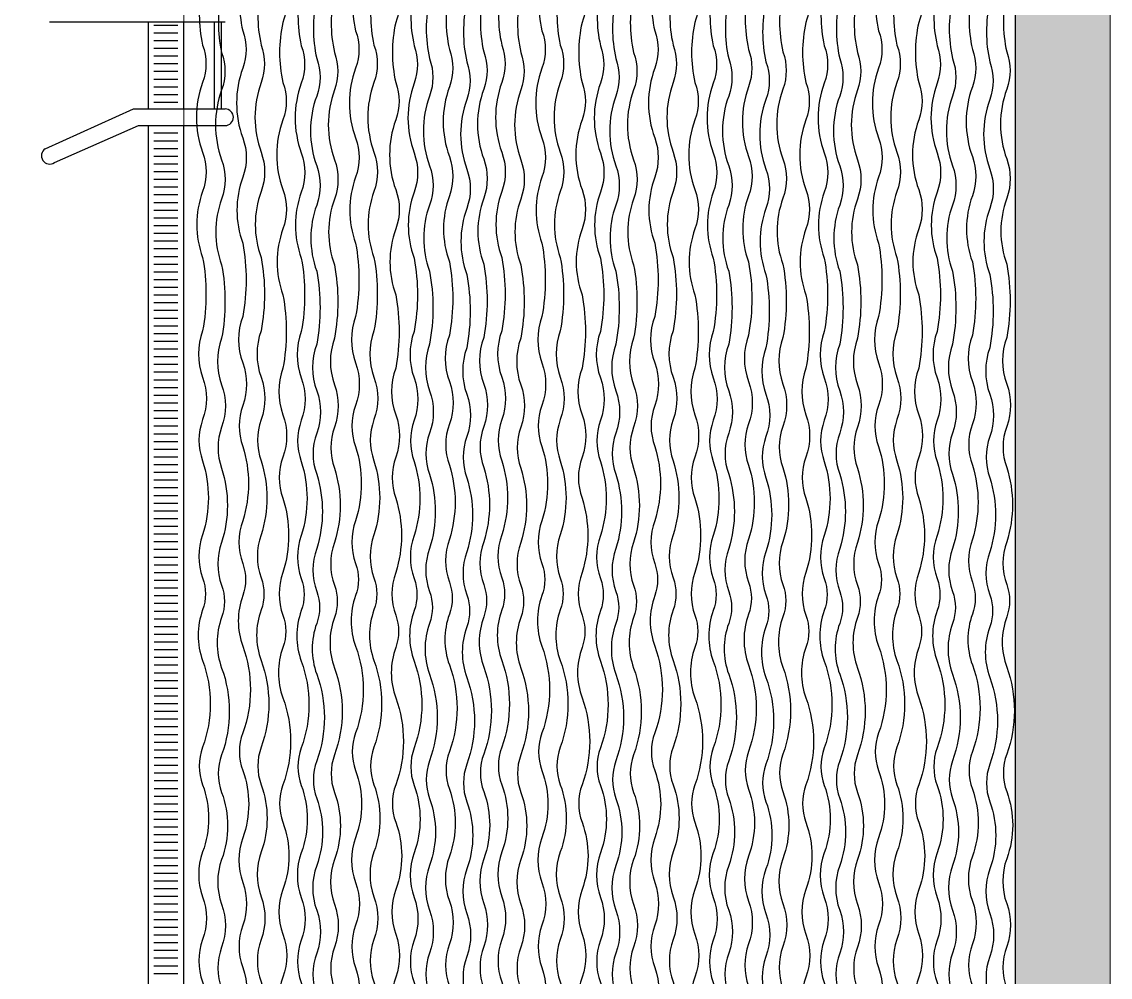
# Model space of a CAD drawing. Header units: metres. Extents: x -442 to 316, y -503 to 125.
# Drawn here: x -22.815 to -18.232, y -78.657 to -74.632 of the extents above; entities that cross this region are included whole.
import ezdxf

# ---------------------------------------------------------------- set-up
doc = ezdxf.new("R2010")
doc.units = ezdxf.units.M
doc.layers.add('FLOATING-WINDOWS', color=2, linetype='Continuous', plot=False)
for name, color, linetype in [('SRAFA', 251, 'Continuous'), ('ZARIZOVAKY', 251, 'Continuous'), ('ZDIVO', 1, 'Continuous')]:
    doc.layers.add(name, color=color, linetype=linetype)

msp = doc.modelspace()

# ---------------------------------------------------------------- hatches: boundary and pattern name
at = {"layer": 'SRAFA', "linetype": 'Continuous', "lineweight": 0}
msp.add_hatch(color=256, dxfattribs=at).paths.add_polyline_path([(-23.53234, -70.084794), (-23.53234, -70.484794), (-25.180584, -70.484794), (-25.180584, -70.584794), (-23.53234, -70.584794), (-23.53234, -71.184794), (-23.53234, -72.864794), (-24.13234, -72.864794), (-24.13234, -73.164794), (-18.63234, -73.164794), (-18.63234, -82.279256), (-22.28234, -82.279256), (-23.176403, -79.208141), (-23.560907, -79.3184), (-22.583758, -82.679256), (-18.23234, -82.679256), (-18.23234, -72.864794), (-23.23234, -72.864794), (-23.23234, -70.084794)])

# ---------------------------------------------------------------- linework, layer by layer
at = {"layer": 'FLOATING-WINDOWS', "linetype": 'Continuous', "lineweight": 0, "flags": 128}
msp.add_lwpolyline([(-25.738807, -72.064599), (-23.53234, -72.064599), (-23.53234, -72.864794), (-24.13234, -72.864794), (-24.13234, -73.164794), (-18.63234, -73.164794), (-18.63234, -82.279256), (-22.28234, -82.279256), (-23.176403, -79.208141), (-23.406579, -79.273072), (-24.19839, -76.466149, 0.46797345), (-25.123326, -75.98672), (-25.584384, -73.164794), (-25.559053, -73.164794), (-25.738807, -72.064599)], format="xyb", close=True, dxfattribs=at)
at = {"layer": 'FLOATING-WINDOWS', "linetype": 'Continuous', "lineweight": 0}
msp.add_lwpolyline([(-22.13234, -73.164794), (-18.63234, -73.164794), (-18.63234, -82.279256), (-22.13234, -82.279256)], close=True, dxfattribs=at)
at = {"layer": 'SRAFA', "linetype": 'Continuous'}
for p, q in [((-22.69768, -74.631683), (-21.95915, -74.631683)), ((-22.258447, -74.645465), (-22.158447, -74.645465)), ((-22.13234, -74.999147), (-22.13234, -74.631683)), ((-22.003523, -74.999147), (-22.003523, -74.631683)), ((-21.973523, -74.999147), (-21.973523, -74.631683)), ((-22.258447, -74.677943), (-22.158447, -74.677943)), ((-22.258447, -74.710422), (-22.158447, -74.710422)), ((-22.258447, -74.742901), (-22.158447, -74.742901)), ((-22.258447, -74.77538), (-22.158447, -74.77538)), ((-22.258447, -74.807859), (-22.158447, -74.807859)), ((-22.258447, -74.840337), (-22.158447, -74.840337)), ((-22.258447, -74.872816), (-22.158447, -74.872816)), ((-22.258447, -74.905295), (-22.158447, -74.905295)), ((-22.258447, -74.937774), (-22.158447, -74.937774)), ((-22.258447, -74.970252), (-22.158447, -74.970252)), ((-22.716426, -75.166955), (-22.344842, -74.999147)), ((-22.344842, -74.999147), (-21.95915, -74.999147)), ((-22.677509, -75.225139), (-22.323589, -75.069147)), ((-22.323589, -75.069147), (-21.95915, -75.069147)), ((-22.258447, -75.100167), (-22.158447, -75.100167)), ((-22.13234, -82.279256), (-22.13234, -75.069147)), ((-22.258447, -75.132646), (-22.158447, -75.132646)), ((-22.258447, -75.165125), (-22.158447, -75.165125)), ((-22.258447, -75.197604), (-22.158447, -75.197604)), ((-22.258447, -75.230083), (-22.158447, -75.230083)), ((-22.258447, -75.262561), (-22.158447, -75.262561)), ((-22.258447, -75.29504), (-22.158447, -75.29504)), ((-22.258447, -75.327519), (-22.158447, -75.327519)), ((-22.258447, -75.359998), (-22.158447, -75.359998)), ((-22.258447, -75.392476), (-22.158447, -75.392476)), ((-22.258447, -75.424955), (-22.158447, -75.424955)), ((-22.258447, -75.457434), (-22.158447, -75.457434)), ((-22.258447, -75.489913), (-22.158447, -75.489913)), ((-22.258447, -75.522391), (-22.158447, -75.522391)), ((-22.258447, -75.55487), (-22.158447, -75.55487)), ((-22.258447, -75.587349), (-22.158447, -75.587349)), ((-22.258447, -75.619828), (-22.158447, -75.619828)), ((-22.258447, -75.652307), (-22.158447, -75.652307)), ((-22.258447, -75.684785), (-22.158447, -75.684785)), ((-22.258447, -75.717264), (-22.158447, -75.717264)), ((-22.258447, -75.749743), (-22.158447, -75.749743)), ((-22.258447, -75.782222), (-22.158447, -75.782222)), ((-22.258447, -75.8147), (-22.158447, -75.8147)), ((-22.258447, -75.847179), (-22.158447, -75.847179)), ((-22.258447, -75.879658), (-22.158447, -75.879658)), ((-22.258447, -75.912137), (-22.158447, -75.912137)), ((-22.258447, -75.944615), (-22.158447, -75.944615)), ((-22.258447, -75.977094), (-22.158447, -75.977094)), ((-22.258447, -76.009573), (-22.158447, -76.009573)), ((-22.258447, -76.042052), (-22.158447, -76.042052)), ((-22.258447, -76.07453), (-22.158447, -76.07453)), ((-22.258447, -76.107009), (-22.158447, -76.107009)), ((-22.258447, -76.139488), (-22.158447, -76.139488)), ((-22.258447, -76.171967), (-22.158447, -76.171967)), ((-22.258447, -76.204446), (-22.158447, -76.204446)), ((-22.258447, -76.236924), (-22.158447, -76.236924)), ((-22.258447, -76.269403), (-22.158447, -76.269403)), ((-22.258447, -76.301882), (-22.158447, -76.301882)), ((-22.258447, -76.334361), (-22.158447, -76.334361)), ((-22.258447, -76.366839), (-22.158447, -76.366839)), ((-22.258447, -76.399318), (-22.158447, -76.399318)), ((-22.258447, -76.431797), (-22.158447, -76.431797)), ((-22.258447, -76.464276), (-22.158447, -76.464276)), ((-22.258447, -76.496754), (-22.158447, -76.496754)), ((-22.258447, -76.529233), (-22.158447, -76.529233)), ((-22.258447, -76.561712), (-22.158447, -76.561712)), ((-22.258447, -76.594191), (-22.158447, -76.594191)), ((-22.258447, -76.62667), (-22.158447, -76.62667)), ((-22.258447, -76.659148), (-22.158447, -76.659148)), ((-22.258447, -76.691627), (-22.158447, -76.691627)), ((-22.258447, -76.724106), (-22.158447, -76.724106)), ((-22.258447, -76.756585), (-22.158447, -76.756585)), ((-22.258447, -76.789063), (-22.158447, -76.789063)), ((-22.258447, -76.821542), (-22.158447, -76.821542)), ((-22.258447, -76.854021), (-22.158447, -76.854021)), ((-22.258447, -76.8865), (-22.158447, -76.8865)), ((-22.25734, -76.918978), (-22.15734, -76.918978)), ((-22.25734, -76.951457), (-22.15734, -76.951457)), ((-22.25734, -76.983936), (-22.15734, -76.983936)), ((-22.25734, -77.016415), (-22.15734, -77.016415)), ((-22.25734, -77.048894), (-22.15734, -77.048894)), ((-22.25734, -77.081372), (-22.15734, -77.081372)), ((-22.25734, -77.113851), (-22.15734, -77.113851)), ((-22.25734, -77.14633), (-22.15734, -77.14633)), ((-22.25734, -77.178809), (-22.15734, -77.178809)), ((-22.25734, -77.211287), (-22.15734, -77.211287)), ((-22.25734, -77.243766), (-22.15734, -77.243766)), ((-22.25734, -77.276245), (-22.15734, -77.276245)), ((-22.25734, -77.308724), (-22.15734, -77.308724)), ((-22.25734, -77.341202), (-22.15734, -77.341202)), ((-22.25734, -77.373681), (-22.15734, -77.373681)), ((-22.25734, -77.40616), (-22.15734, -77.40616)), ((-22.25734, -77.438639), (-22.15734, -77.438639)), ((-22.25734, -77.471118), (-22.15734, -77.471118)), ((-22.25734, -77.503596), (-22.15734, -77.503596)), ((-22.25734, -77.536075), (-22.15734, -77.536075)), ((-22.25734, -77.568554), (-22.15734, -77.568554)), ((-22.25734, -77.601033), (-22.15734, -77.601033)), ((-22.25734, -77.633511), (-22.15734, -77.633511)), ((-22.25734, -77.66599), (-22.15734, -77.66599)), ((-22.25734, -77.698469), (-22.15734, -77.698469)), ((-22.25734, -77.730948), (-22.15734, -77.730948)), ((-22.25734, -77.763426), (-22.15734, -77.763426)), ((-22.25734, -77.795905), (-22.15734, -77.795905)), ((-22.25734, -77.828384), (-22.15734, -77.828384)), ((-22.25734, -77.860863), (-22.15734, -77.860863)), ((-22.25734, -77.893341), (-22.15734, -77.893341)), ((-22.258447, -77.92582), (-22.158447, -77.92582)), ((-22.258447, -77.958299), (-22.158447, -77.958299)), ((-22.258447, -77.990778), (-22.158447, -77.990778)), ((-22.258447, -78.023257), (-22.158447, -78.023257)), ((-22.258447, -78.055735), (-22.158447, -78.055735)), ((-22.258447, -78.088214), (-22.158447, -78.088214)), ((-22.258447, -78.120693), (-22.158447, -78.120693)), ((-22.258447, -78.153172), (-22.158447, -78.153172)), ((-22.258447, -78.18565), (-22.158447, -78.18565)), ((-22.258447, -78.218129), (-22.158447, -78.218129)), ((-22.258447, -78.250608), (-22.158447, -78.250608)), ((-22.258447, -78.283087), (-22.158447, -78.283087)), ((-22.258447, -78.315565), (-22.158447, -78.315565)), ((-22.258447, -78.348044), (-22.158447, -78.348044)), ((-22.258447, -78.380523), (-22.158447, -78.380523)), ((-22.258447, -78.413002), (-22.158447, -78.413002)), ((-22.258447, -78.445481), (-22.158447, -78.445481)), ((-22.258447, -78.477959), (-22.158447, -78.477959)), ((-22.258447, -78.510438), (-22.158447, -78.510438)), ((-22.258447, -78.542917), (-22.158447, -78.542917)), ((-22.258447, -78.575396), (-22.158447, -78.575396)), ((-22.258447, -78.607874), (-22.158447, -78.607874)), ((-22.258447, -78.640353), (-22.158447, -78.640353))]:
    msp.add_line(p, q, dxfattribs=at)
at = {"layer": 'SRAFA', "linetype": 'Continuous', "flags": 128}
for points in [[(-21.884643, -74.416627, 0.11028975), (-21.884643, -74.669504, -0.1768325), (-21.884643, -74.82722, 0.1768325), (-21.884643, -75.120971, -0.1768325), (-21.884643, -75.286575, 0.1768325), (-21.884643, -75.564478, -0.0913995), (-21.884643, -75.873039, 0.1768325), (-21.884643, -76.068934, -0.1768325), (-21.884643, -76.247489, 0.1768325), (-21.884643, -76.420848, -0.15410988), (-21.884643, -76.733399, 0.1768325), (-21.884643, -76.913931, -0.1768325), (-21.884643, -77.049093, 0.1768325), (-21.884643, -77.262349, -0.1768325), (-21.884643, -77.627602, 0.1768325), (-21.884643, -77.785963, -0.1768325), (-21.884643, -78.068748, 0.1768325), (-21.884643, -78.257143, -0.1768325), (-21.884643, -78.437835, 0.1768325), (-21.884643, -78.615857, -0.1768325), (-21.884643, -78.805889, 0.1768325), (-21.884643, -78.917776, -0.1768325), (-21.884643, -79.005325, 0.22054268), (-21.867116, -79.164794, 5.65506899)], [(-21.715538, -74.419662, -0.1768325), (-21.715538, -74.634553, 0.11028975), (-21.715538, -74.88743, -0.1768325), (-21.715538, -75.045146, 0.1768325), (-21.715538, -75.338897, -0.1768325), (-21.715538, -75.504501, 0.1768325), (-21.715538, -75.782404, -0.0913995), (-21.715538, -76.090965, 0.1768325), (-21.715538, -76.28686, -0.1768325), (-21.715538, -76.465415, 0.1768325), (-21.715538, -76.638774, -0.15410988), (-21.715538, -76.951325, 0.1768325), (-21.715538, -77.131858, -0.1768325), (-21.715538, -77.26702, 0.1768325), (-21.715538, -77.480275, -0.1768325), (-21.715538, -77.845528, 0.1768325), (-21.715538, -78.003889, -0.1768325), (-21.715538, -78.286674, 0.1768325), (-21.715538, -78.475069, -0.1768325), (-21.715538, -78.655761, 0.1768325), (-21.715538, -78.833783, -0.1768325), (-21.715538, -79.023815, 0.0773221), (-21.726588, -79.135702, 0.08286002), (-21.715538, -79.164794, -0.0587582)], [(-21.409591, -74.416627, 0.11028975), (-21.409591, -74.669504, -0.1768325), (-21.409591, -74.82722, 0.1768325), (-21.409591, -75.120971, -0.1768325), (-21.409591, -75.286575, 0.1768325), (-21.409591, -75.564478, -0.0913995), (-21.409591, -75.873039, 0.1768325), (-21.409591, -76.068934, -0.1768325), (-21.409591, -76.247489, 0.1768325), (-21.409591, -76.420848, -0.15410988), (-21.409591, -76.733399, 0.1768325), (-21.409591, -76.913931, -0.1768325), (-21.409591, -77.049093, 0.1768325), (-21.409591, -77.262349, -0.1768325), (-21.409591, -77.627602, 0.1768325), (-21.409591, -77.785963, -0.1768325), (-21.409591, -78.068748, 0.1768325), (-21.409591, -78.257143, -0.1768325), (-21.409591, -78.437835, 0.1768325), (-21.409591, -78.615857, -0.1768325), (-21.409591, -78.805889, 0.1768325), (-21.409591, -78.917776, -0.1768325), (-21.409591, -79.005325, 0.22054268), (-21.392064, -79.164794, 5.65506899)], [(-21.240486, -74.419662, -0.1768325), (-21.240486, -74.634553, 0.11028975), (-21.240486, -74.88743, -0.1768325), (-21.240486, -75.045146, 0.1768325), (-21.240486, -75.338897, -0.1768325), (-21.240486, -75.504501, 0.1768325), (-21.240486, -75.782404, -0.0913995), (-21.240486, -76.090965, 0.1768325), (-21.240486, -76.28686, -0.1768325), (-21.240486, -76.465415, 0.1768325), (-21.240486, -76.638774, -0.15410988), (-21.240486, -76.951325, 0.1768325), (-21.240486, -77.131858, -0.1768325), (-21.240486, -77.26702, 0.1768325), (-21.240486, -77.480275, -0.1768325), (-21.240486, -77.845528, 0.1768325), (-21.240486, -78.003889, -0.1768325), (-21.240486, -78.286674, 0.1768325), (-21.240486, -78.475069, -0.1768325), (-21.240486, -78.655761, 0.1768325), (-21.240486, -78.833783, -0.1768325), (-21.240486, -79.023815, 0.10914305), (-21.248005, -79.135702, 0.11412488), (-21.239888, -79.166728, -0.0587582)], [(-20.625151, -74.416627, 0.11028975), (-20.625151, -74.669504, -0.1768325), (-20.625151, -74.82722, 0.1768325), (-20.625151, -75.120971, -0.1768325), (-20.625151, -75.286575, 0.1768325), (-20.625151, -75.564478, -0.0913995), (-20.625151, -75.873039, 0.1768325), (-20.625151, -76.068934, -0.1768325), (-20.625151, -76.247489, 0.1768325), (-20.625151, -76.420848, -0.15410988), (-20.625151, -76.733399, 0.1768325), (-20.625151, -76.913931, -0.1768325), (-20.625151, -77.049093, 0.1768325), (-20.625151, -77.262349, -0.1768325), (-20.625151, -77.627602, 0.1768325), (-20.625151, -77.785963, -0.1768325), (-20.625151, -78.068748, 0.1768325), (-20.625151, -78.257143, -0.1768325), (-20.625151, -78.437835, 0.1768325), (-20.625151, -78.615857, -0.1768325), (-20.625151, -78.805889, 0.1768325), (-20.625151, -78.917776, -0.1768325), (-20.625151, -79.005325, 0.22054268), (-20.607625, -79.164794, 5.65506899)], [(-20.456047, -74.419662, -0.1768325), (-20.456047, -74.634553, 0.11028975), (-20.456047, -74.88743, -0.1768325), (-20.456047, -75.045146, 0.1768325), (-20.456047, -75.338897, -0.1768325), (-20.456047, -75.504501, 0.1768325), (-20.456047, -75.782404, -0.0913995), (-20.456047, -76.090965, 0.1768325), (-20.456047, -76.28686, -0.1768325), (-20.456047, -76.465415, 0.1768325), (-20.456047, -76.638774, -0.15410988), (-20.456047, -76.951325, 0.1768325), (-20.456047, -77.131858, -0.1768325), (-20.456047, -77.26702, 0.1768325), (-20.456047, -77.480275, -0.1768325), (-20.456047, -77.845528, 0.1768325), (-20.456047, -78.003889, -0.1768325), (-20.456047, -78.286674, 0.1768325), (-20.456047, -78.475069, -0.1768325), (-20.456047, -78.655761, 0.1768325), (-20.456047, -78.833783, -0.1768325), (-20.456047, -79.023815, 0.0773221), (-20.467097, -79.135702, 0.08286002), (-20.456047, -79.164794, -0.0587582)], [(-20.150099, -74.416627, 0.11028975), (-20.150099, -74.669504, -0.1768325), (-20.150099, -74.82722, 0.1768325), (-20.150099, -75.120971, -0.1768325), (-20.150099, -75.286575, 0.1768325), (-20.150099, -75.564478, -0.0913995), (-20.150099, -75.873039, 0.1768325), (-20.150099, -76.068934, -0.1768325), (-20.150099, -76.247489, 0.1768325), (-20.150099, -76.420848, -0.15410988), (-20.150099, -76.733399, 0.1768325), (-20.150099, -76.913931, -0.1768325), (-20.150099, -77.049093, 0.1768325), (-20.150099, -77.262349, -0.1768325), (-20.150099, -77.627602, 0.1768325), (-20.150099, -77.785963, -0.1768325), (-20.150099, -78.068748, 0.1768325), (-20.150099, -78.257143, -0.1768325), (-20.150099, -78.437835, 0.1768325), (-20.150099, -78.615857, -0.1768325), (-20.150099, -78.805889, 0.1768325), (-20.150099, -78.917776, -0.1768325), (-20.150099, -79.005325, 0.22054268), (-20.132573, -79.164794, 5.65506899)], [(-19.980994, -74.419662, -0.1768325), (-19.980994, -74.634553, 0.11028975), (-19.980994, -74.88743, -0.1768325), (-19.980994, -75.045146, 0.1768325), (-19.980994, -75.338897, -0.1768325), (-19.980994, -75.504501, 0.1768325), (-19.980994, -75.782404, -0.0913995), (-19.980994, -76.090965, 0.1768325), (-19.980994, -76.28686, -0.1768325), (-19.980994, -76.465415, 0.1768325), (-19.980994, -76.638774, -0.15410988), (-19.980994, -76.951325, 0.1768325), (-19.980994, -77.131858, -0.1768325), (-19.980994, -77.26702, 0.1768325), (-19.980994, -77.480275, -0.1768325), (-19.980994, -77.845528, 0.1768325), (-19.980994, -78.003889, -0.1768325), (-19.980994, -78.286674, 0.1768325), (-19.980994, -78.475069, -0.1768325), (-19.980994, -78.655761, 0.1768325), (-19.980994, -78.833783, -0.1768325), (-19.980994, -79.023815, 0.10914305), (-19.988514, -79.135702, 0.11412488), (-19.980397, -79.166728, -0.0587582)], [(-19.513622, -74.419662, -0.1768325), (-19.513622, -74.634553, 0.11028975), (-19.513622, -74.88743, -0.1768325), (-19.513622, -75.045146, 0.1768325), (-19.513622, -75.338897, -0.1768325), (-19.513622, -75.504501, 0.1768325), (-19.513622, -75.782404, -0.0913995), (-19.513622, -76.090965, 0.1768325), (-19.513622, -76.28686, -0.1768325), (-19.513622, -76.465415, 0.1768325), (-19.513622, -76.638774, -0.15410988), (-19.513622, -76.951325, 0.1768325), (-19.513622, -77.131858, -0.1768325), (-19.513622, -77.26702, 0.1768325), (-19.513622, -77.480275, -0.1768325), (-19.513622, -77.845528, 0.1768325), (-19.513622, -78.003889, -0.1768325), (-19.513622, -78.286674, 0.1768325), (-19.513622, -78.475069, -0.1768325), (-19.513622, -78.655761, 0.1768325), (-19.513622, -78.833783, -0.1768325), (-19.513622, -79.023815, 0.0773221), (-19.524672, -79.135702, 0.08286002), (-19.513622, -79.164794, -0.0587582)], [(-19.207674, -74.416627, 0.11028975), (-19.207674, -74.669504, -0.1768325), (-19.207674, -74.82722, 0.1768325), (-19.207674, -75.120971, -0.1768325), (-19.207674, -75.286575, 0.1768325), (-19.207674, -75.564478, -0.0913995), (-19.207674, -75.873039, 0.1768325), (-19.207674, -76.068934, -0.1768325), (-19.207674, -76.247489, 0.1768325), (-19.207674, -76.420848, -0.15410988), (-19.207674, -76.733399, 0.1768325), (-19.207674, -76.913931, -0.1768325), (-19.207674, -77.049093, 0.1768325), (-19.207674, -77.262349, -0.1768325), (-19.207674, -77.627602, 0.1768325), (-19.207674, -77.785963, -0.1768325), (-19.207674, -78.068748, 0.1768325), (-19.207674, -78.257143, -0.1768325), (-19.207674, -78.437835, 0.1768325), (-19.207674, -78.615857, -0.1768325), (-19.207674, -78.805889, 0.1768325), (-19.207674, -78.917776, -0.1768325), (-19.207674, -79.005325, 0.22054268), (-19.190147, -79.164794, 5.65506899)], [(-19.038569, -74.419662, -0.1768325), (-19.038569, -74.634553, 0.11028975), (-19.038569, -74.88743, -0.1768325), (-19.038569, -75.045146, 0.1768325), (-19.038569, -75.338897, -0.1768325), (-19.038569, -75.504501, 0.1768325), (-19.038569, -75.782404, -0.0913995), (-19.038569, -76.090965, 0.1768325), (-19.038569, -76.28686, -0.1768325), (-19.038569, -76.465415, 0.1768325), (-19.038569, -76.638774, -0.15410988), (-19.038569, -76.951325, 0.1768325), (-19.038569, -77.131858, -0.1768325), (-19.038569, -77.26702, 0.1768325), (-19.038569, -77.480275, -0.1768325), (-19.038569, -77.845528, 0.1768325), (-19.038569, -78.003889, -0.1768325), (-19.038569, -78.286674, 0.1768325), (-19.038569, -78.475069, -0.1768325), (-19.038569, -78.655761, 0.1768325), (-19.038569, -78.833783, -0.1768325), (-19.038569, -79.023815, 0.10914305), (-19.046088, -79.135702, 0.11412488), (-19.037971, -79.166728, -0.0587582)], [(-22.053571, -74.476843, 0.11028975), (-22.053571, -74.72972, -0.1768325), (-22.053571, -74.887437, 0.1768325), (-22.053571, -75.181187, -0.1768325), (-22.053571, -75.346791, 0.1768325), (-22.053571, -75.624695, -0.0913995), (-22.053571, -75.933256, 0.1768325), (-22.053571, -76.12915, -0.1768325), (-22.053571, -76.307706, 0.1768325), (-22.053571, -76.481065, -0.15410988), (-22.053571, -76.793615, 0.1768325), (-22.053571, -76.974148, -0.1768325), (-22.053571, -77.10931, 0.1768325), (-22.053571, -77.322566, -0.1768325), (-22.053571, -77.687819, 0.1768325), (-22.053571, -77.846179, -0.1768325), (-22.053571, -78.128965, 0.1768325), (-22.053571, -78.31736, -0.1768325), (-22.053571, -78.498052, 0.1768325), (-22.053571, -78.676073, -0.1768325), (-22.053571, -78.866105, 0.1768325), (-22.053571, -78.977993, -0.1768325), (-22.053571, -79.065542, 0.13717421), (-22.053571, -79.164794)], [(-21.973494, -74.508386, 0.11028975), (-21.973494, -74.761263, -0.1768325), (-21.973494, -74.918979, 0.1768325), (-21.973494, -75.21273, -0.1768325), (-21.973494, -75.378334, 0.1768325), (-21.973494, -75.656237, -0.0913995), (-21.973494, -75.964798, 0.1768325), (-21.973494, -76.160693, -0.1768325), (-21.973494, -76.339248, 0.1768325), (-21.973494, -76.512607, -0.15410988), (-21.973494, -76.825158, 0.1768325), (-21.973494, -77.005691, -0.1768325), (-21.973494, -77.140853, 0.1768325), (-21.973494, -77.354108, -0.1768325), (-21.973494, -77.719361, 0.1768325), (-21.973494, -77.877722, -0.1768325), (-21.973494, -78.160507, 0.1768325), (-21.973494, -78.348902, -0.1768325), (-21.973494, -78.529594, 0.1768325), (-21.973494, -78.707616, -0.1768325), (-21.973494, -78.897648, 0.1768325), (-21.973494, -79.009535, -0.1768325), (-21.973494, -79.097084, 0.1768325), (-21.973494, -79.167837, 5.65506899)], [(-21.807255, -74.476843, 0.11028975), (-21.807255, -74.72972, -0.1768325), (-21.807255, -74.887437, 0.1768325), (-21.807255, -75.181187, -0.1768325), (-21.807255, -75.346791, 0.1768325), (-21.807255, -75.624695, -0.0913995), (-21.807255, -75.933256, 0.1768325), (-21.807255, -76.12915, -0.1768325), (-21.807255, -76.307706, 0.1768325), (-21.807255, -76.481065, -0.15410988), (-21.807255, -76.793615, 0.1768325), (-21.807255, -76.974148, -0.1768325), (-21.807255, -77.10931, 0.1768325), (-21.807255, -77.322566, -0.1768325), (-21.807255, -77.687819, 0.1768325), (-21.807255, -77.846179, -0.1768325), (-21.807255, -78.128965, 0.1768325), (-21.807255, -78.31736, -0.1768325), (-21.807255, -78.498052, 0.1768325), (-21.807255, -78.676073, -0.1768325), (-21.807255, -78.866105, 0.1768325), (-21.807255, -78.977993, -0.1768325), (-21.807255, -79.065542, 0.26246864), (-21.794412, -79.164794)], [(-21.638152, -74.479711, 0.11028975), (-21.638152, -74.732588, -0.1768325), (-21.638152, -74.890305, 0.1768325), (-21.638152, -75.184055, -0.1768325), (-21.638152, -75.349659, 0.1768325), (-21.638152, -75.627563, -0.0913995), (-21.638152, -75.936124, 0.1768325), (-21.638152, -76.132018, -0.1768325), (-21.638152, -76.310574, 0.1768325), (-21.638152, -76.483933, -0.15410988), (-21.638152, -76.796483, 0.1768325), (-21.638152, -76.977016, -0.1768325), (-21.638152, -77.112178, 0.1768325), (-21.638152, -77.325434, -0.1768325), (-21.638152, -77.690687, 0.1768325), (-21.638152, -77.849047, -0.1768325), (-21.638152, -78.131833, 0.1768325), (-21.638152, -78.320228, -0.1768325), (-21.638152, -78.50092, 0.1768325), (-21.638152, -78.678941, -0.1768325), (-21.638152, -78.868973, 0.1768325), (-21.638152, -78.980861, -0.1768325), (-21.638152, -79.06841, 0.25763467), (-21.626421, -79.164794)], [(-21.498441, -74.508386, 0.11028975), (-21.498441, -74.761263, -0.1768325), (-21.498441, -74.918979, 0.1768325), (-21.498441, -75.21273, -0.1768325), (-21.498441, -75.378334, 0.1768325), (-21.498441, -75.656237, -0.0913995), (-21.498441, -75.964798, 0.1768325), (-21.498441, -76.160693, -0.1768325), (-21.498441, -76.339248, 0.1768325), (-21.498441, -76.512607, -0.15410988), (-21.498441, -76.825158, 0.1768325), (-21.498441, -77.005691, -0.1768325), (-21.498441, -77.140853, 0.1768325), (-21.498441, -77.354108, -0.1768325), (-21.498441, -77.719361, 0.1768325), (-21.498441, -77.877722, -0.1768325), (-21.498441, -78.160507, 0.1768325), (-21.498441, -78.348902, -0.1768325), (-21.498441, -78.529594, 0.1768325), (-21.498441, -78.707616, -0.1768325), (-21.498441, -78.897648, 0.1768325), (-21.498441, -79.009535, -0.1768325), (-21.498441, -79.097084, 0.31345184), (-21.498441, -79.167837, 5.65506899)], [(-21.332203, -74.476843, 0.11028975), (-21.332203, -74.72972, -0.1768325), (-21.332203, -74.887437, 0.1768325), (-21.332203, -75.181187, -0.1768325), (-21.332203, -75.346791, 0.1768325), (-21.332203, -75.624695, -0.0913995), (-21.332203, -75.933256, 0.1768325), (-21.332203, -76.12915, -0.1768325), (-21.332203, -76.307706, 0.1768325), (-21.332203, -76.481065, -0.15410988), (-21.332203, -76.793615, 0.1768325), (-21.332203, -76.974148, -0.1768325), (-21.332203, -77.10931, 0.1768325), (-21.332203, -77.322566, -0.1768325), (-21.332203, -77.687819, 0.1768325), (-21.332203, -77.846179, -0.1768325), (-21.332203, -78.128965, 0.1768325), (-21.332203, -78.31736, -0.1768325), (-21.332203, -78.498052, 0.1768325), (-21.332203, -78.676073, -0.1768325), (-21.332203, -78.866105, 0.1768325), (-21.332203, -78.977993, -0.1768325), (-21.332203, -79.065542, 0.26246864), (-21.31936, -79.164794)], [(-21.1631, -74.479711, 0.11028975), (-21.1631, -74.732588, -0.1768325), (-21.1631, -74.890305, 0.1768325), (-21.1631, -75.184055, -0.1768325), (-21.1631, -75.349659, 0.1768325), (-21.1631, -75.627563, -0.0913995), (-21.1631, -75.936124, 0.1768325), (-21.1631, -76.132018, -0.1768325), (-21.1631, -76.310574, 0.1768325), (-21.1631, -76.483933, -0.15410988), (-21.1631, -76.796483, 0.1768325), (-21.1631, -76.977016, -0.1768325), (-21.1631, -77.112178, 0.1768325), (-21.1631, -77.325434, -0.1768325), (-21.1631, -77.690687, 0.1768325), (-21.1631, -77.849047, -0.1768325), (-21.1631, -78.131833, 0.1768325), (-21.1631, -78.320228, -0.1768325), (-21.1631, -78.50092, 0.1768325), (-21.1631, -78.678941, -0.1768325), (-21.1631, -78.868973, 0.1768325), (-21.1631, -78.980861, -0.1768325), (-21.1631, -79.06841, 0.25763467), (-21.151368, -79.164794)], [(-21.01471, -74.495151, 0.11028975), (-21.01471, -74.748028, -0.1768325), (-21.01471, -74.905744, 0.1768325), (-21.01471, -75.199495, -0.1768325), (-21.01471, -75.365099, 0.1768325), (-21.01471, -75.643002, -0.0913995), (-21.01471, -75.951564, 0.1768325), (-21.01471, -76.147458, -0.1768325), (-21.01471, -76.326014, 0.1768325), (-21.01471, -76.499372, -0.15410988), (-21.01471, -76.811923, 0.1768325), (-21.01471, -76.992456, -0.1768325), (-21.01471, -77.127618, 0.1768325), (-21.01471, -77.340874, -0.1768325), (-21.01471, -77.706126, 0.1768325), (-21.01471, -77.864487, -0.1768325), (-21.01471, -78.147272, 0.1768325), (-21.01471, -78.335668, -0.1768325), (-21.01471, -78.516359, 0.1768325), (-21.01471, -78.694381, -0.1768325), (-21.01471, -78.884413, 0.1768325), (-21.01471, -78.9963, -0.1768325), (-21.01471, -79.08385, 0.21873872), (-21.009646, -79.164794)], [(-20.870021, -74.505343, 0.11028975), (-20.870021, -74.75822, -0.1768325), (-20.870021, -74.915936, 0.1768325), (-20.870021, -75.209687, -0.1768325), (-20.870021, -75.375291, 0.1768325), (-20.870021, -75.653194, -0.0913995), (-20.870021, -75.961756, 0.1768325), (-20.870021, -76.15765, -0.1768325), (-20.870021, -76.336206, 0.1768325), (-20.870021, -76.509564, -0.15410988), (-20.870021, -76.822115, 0.1768325), (-20.870021, -77.002648, -0.1768325), (-20.870021, -77.13781, 0.1768325), (-20.870021, -77.351066, -0.1768325), (-20.870021, -77.716318, 0.1768325), (-20.870021, -77.874679, -0.1768325), (-20.870021, -78.157464, 0.1768325), (-20.870021, -78.34586, -0.1768325), (-20.870021, -78.526551, 0.1768325), (-20.870021, -78.704573, -0.1768325), (-20.870021, -78.894605, 0.1768325), (-20.870021, -79.006492, -0.21510528), (-20.87351, -79.094042, 0.2494926), (-20.870021, -79.164794, 5.65506899)], [(-20.794079, -74.476843, 0.11028975), (-20.794079, -74.72972, -0.1768325), (-20.794079, -74.887437, 0.1768325), (-20.794079, -75.181187, -0.1768325), (-20.794079, -75.346791, 0.1768325), (-20.794079, -75.624695, -0.0913995), (-20.794079, -75.933256, 0.1768325), (-20.794079, -76.12915, -0.1768325), (-20.794079, -76.307706, 0.1768325), (-20.794079, -76.481065, -0.15410988), (-20.794079, -76.793615, 0.1768325), (-20.794079, -76.974148, -0.1768325), (-20.794079, -77.10931, 0.1768325), (-20.794079, -77.322566, -0.1768325), (-20.794079, -77.687819, 0.1768325), (-20.794079, -77.846179, -0.1768325), (-20.794079, -78.128965, 0.1768325), (-20.794079, -78.31736, -0.1768325), (-20.794079, -78.498052, 0.1768325), (-20.794079, -78.676073, -0.1768325), (-20.794079, -78.866105, 0.1768325), (-20.794079, -78.977993, -0.1768325), (-20.794079, -79.065542, 0.13717421), (-20.794079, -79.164794)], [(-20.714002, -74.508386, 0.11028975), (-20.714002, -74.761263, -0.1768325), (-20.714002, -74.918979, 0.1768325), (-20.714002, -75.21273, -0.1768325), (-20.714002, -75.378334, 0.1768325), (-20.714002, -75.656237, -0.0913995), (-20.714002, -75.964798, 0.1768325), (-20.714002, -76.160693, -0.1768325), (-20.714002, -76.339248, 0.1768325), (-20.714002, -76.512607, -0.15410988), (-20.714002, -76.825158, 0.1768325), (-20.714002, -77.005691, -0.1768325), (-20.714002, -77.140853, 0.1768325), (-20.714002, -77.354108, -0.1768325), (-20.714002, -77.719361, 0.1768325), (-20.714002, -77.877722, -0.1768325), (-20.714002, -78.160507, 0.1768325), (-20.714002, -78.348902, -0.1768325), (-20.714002, -78.529594, 0.1768325), (-20.714002, -78.707616, -0.1768325), (-20.714002, -78.897648, 0.1768325), (-20.714002, -79.009535, -0.1768325), (-20.714002, -79.097084, 0.1768325), (-20.714002, -79.167837, 5.65506899)], [(-20.547764, -74.476843, 0.11028975), (-20.547764, -74.72972, -0.1768325), (-20.547764, -74.887437, 0.1768325), (-20.547764, -75.181187, -0.1768325), (-20.547764, -75.346791, 0.1768325), (-20.547764, -75.624695, -0.0913995), (-20.547764, -75.933256, 0.1768325), (-20.547764, -76.12915, -0.1768325), (-20.547764, -76.307706, 0.1768325), (-20.547764, -76.481065, -0.15410988), (-20.547764, -76.793615, 0.1768325), (-20.547764, -76.974148, -0.1768325), (-20.547764, -77.10931, 0.1768325), (-20.547764, -77.322566, -0.1768325), (-20.547764, -77.687819, 0.1768325), (-20.547764, -77.846179, -0.1768325), (-20.547764, -78.128965, 0.1768325), (-20.547764, -78.31736, -0.1768325), (-20.547764, -78.498052, 0.1768325), (-20.547764, -78.676073, -0.1768325), (-20.547764, -78.866105, 0.1768325), (-20.547764, -78.977993, -0.1768325), (-20.547764, -79.065542, 0.26246864), (-20.53492, -79.164794)], [(-20.37866, -74.479711, 0.11028975), (-20.37866, -74.732588, -0.1768325), (-20.37866, -74.890305, 0.1768325), (-20.37866, -75.184055, -0.1768325), (-20.37866, -75.349659, 0.1768325), (-20.37866, -75.627563, -0.0913995), (-20.37866, -75.936124, 0.1768325), (-20.37866, -76.132018, -0.1768325), (-20.37866, -76.310574, 0.1768325), (-20.37866, -76.483933, -0.15410988), (-20.37866, -76.796483, 0.1768325), (-20.37866, -76.977016, -0.1768325), (-20.37866, -77.112178, 0.1768325), (-20.37866, -77.325434, -0.1768325), (-20.37866, -77.690687, 0.1768325), (-20.37866, -77.849047, -0.1768325), (-20.37866, -78.131833, 0.1768325), (-20.37866, -78.320228, -0.1768325), (-20.37866, -78.50092, 0.1768325), (-20.37866, -78.678941, -0.1768325), (-20.37866, -78.868973, 0.1768325), (-20.37866, -78.980861, -0.1768325), (-20.37866, -79.06841, 0.25763467), (-20.366929, -79.164794)], [(-20.23895, -74.508386, 0.11028975), (-20.23895, -74.761263, -0.1768325), (-20.23895, -74.918979, 0.1768325), (-20.23895, -75.21273, -0.1768325), (-20.23895, -75.378334, 0.1768325), (-20.23895, -75.656237, -0.0913995), (-20.23895, -75.964798, 0.1768325), (-20.23895, -76.160693, -0.1768325), (-20.23895, -76.339248, 0.1768325), (-20.23895, -76.512607, -0.15410988), (-20.23895, -76.825158, 0.1768325), (-20.23895, -77.005691, -0.1768325), (-20.23895, -77.140853, 0.1768325), (-20.23895, -77.354108, -0.1768325), (-20.23895, -77.719361, 0.1768325), (-20.23895, -77.877722, -0.1768325), (-20.23895, -78.160507, 0.1768325), (-20.23895, -78.348902, -0.1768325), (-20.23895, -78.529594, 0.1768325), (-20.23895, -78.707616, -0.1768325), (-20.23895, -78.897648, 0.1768325), (-20.23895, -79.009535, -0.1768325), (-20.23895, -79.097084, 0.31345184), (-20.23895, -79.167837, 5.65506899)], [(-20.072712, -74.476843, 0.11028975), (-20.072712, -74.72972, -0.1768325), (-20.072712, -74.887437, 0.1768325), (-20.072712, -75.181187, -0.1768325), (-20.072712, -75.346791, 0.1768325), (-20.072712, -75.624695, -0.0913995), (-20.072712, -75.933256, 0.1768325), (-20.072712, -76.12915, -0.1768325), (-20.072712, -76.307706, 0.1768325), (-20.072712, -76.481065, -0.15410988), (-20.072712, -76.793615, 0.1768325), (-20.072712, -76.974148, -0.1768325), (-20.072712, -77.10931, 0.1768325), (-20.072712, -77.322566, -0.1768325), (-20.072712, -77.687819, 0.1768325), (-20.072712, -77.846179, -0.1768325), (-20.072712, -78.128965, 0.1768325), (-20.072712, -78.31736, -0.1768325), (-20.072712, -78.498052, 0.1768325), (-20.072712, -78.676073, -0.1768325), (-20.072712, -78.866105, 0.1768325), (-20.072712, -78.977993, -0.1768325), (-20.072712, -79.065542, 0.26246864), (-20.059868, -79.164794)], [(-19.903608, -74.479711, 0.11028975), (-19.903608, -74.732588, -0.1768325), (-19.903608, -74.890305, 0.1768325), (-19.903608, -75.184055, -0.1768325), (-19.903608, -75.349659, 0.1768325), (-19.903608, -75.627563, -0.0913995), (-19.903608, -75.936124, 0.1768325), (-19.903608, -76.132018, -0.1768325), (-19.903608, -76.310574, 0.1768325), (-19.903608, -76.483933, -0.15410988), (-19.903608, -76.796483, 0.1768325), (-19.903608, -76.977016, -0.1768325), (-19.903608, -77.112178, 0.1768325), (-19.903608, -77.325434, -0.1768325), (-19.903608, -77.690687, 0.1768325), (-19.903608, -77.849047, -0.1768325), (-19.903608, -78.131833, 0.1768325), (-19.903608, -78.320228, -0.1768325), (-19.903608, -78.50092, 0.1768325), (-19.903608, -78.678941, -0.1768325), (-19.903608, -78.868973, 0.1768325), (-19.903608, -78.980861, -0.1768325), (-19.903608, -79.06841, 0.25763467), (-19.891877, -79.164794)], [(-19.755218, -74.495151, 0.11028975), (-19.755218, -74.748028, -0.1768325), (-19.755218, -74.905744, 0.1768325), (-19.755218, -75.199495, -0.1768325), (-19.755218, -75.365099, 0.1768325), (-19.755218, -75.643002, -0.0913995), (-19.755218, -75.951564, 0.1768325), (-19.755218, -76.147458, -0.1768325), (-19.755218, -76.326014, 0.1768325), (-19.755218, -76.499372, -0.15410988), (-19.755218, -76.811923, 0.1768325), (-19.755218, -76.992456, -0.1768325), (-19.755218, -77.127618, 0.1768325), (-19.755218, -77.340874, -0.1768325), (-19.755218, -77.706126, 0.1768325), (-19.755218, -77.864487, -0.1768325), (-19.755218, -78.147272, 0.1768325), (-19.755218, -78.335668, -0.1768325), (-19.755218, -78.516359, 0.1768325), (-19.755218, -78.694381, -0.1768325), (-19.755218, -78.884413, 0.1768325), (-19.755218, -78.9963, -0.1768325), (-19.755218, -79.08385, 0.21873872), (-19.750155, -79.164794)], [(-19.61053, -74.505343, 0.11028975), (-19.61053, -74.75822, -0.1768325), (-19.61053, -74.915936, 0.1768325), (-19.61053, -75.209687, -0.1768325), (-19.61053, -75.375291, 0.1768325), (-19.61053, -75.653194, -0.0913995), (-19.61053, -75.961756, 0.1768325), (-19.61053, -76.15765, -0.1768325), (-19.61053, -76.336206, 0.1768325), (-19.61053, -76.509564, -0.15410988), (-19.61053, -76.822115, 0.1768325), (-19.61053, -77.002648, -0.1768325), (-19.61053, -77.13781, 0.1768325), (-19.61053, -77.351066, -0.1768325), (-19.61053, -77.716318, 0.1768325), (-19.61053, -77.874679, -0.1768325), (-19.61053, -78.157464, 0.1768325), (-19.61053, -78.34586, -0.1768325), (-19.61053, -78.526551, 0.1768325), (-19.61053, -78.704573, -0.1768325), (-19.61053, -78.894605, 0.1768325), (-19.61053, -79.006492, -0.21510528), (-19.614019, -79.094042, 0.2494926), (-19.61053, -79.164794, 5.65506899)], [(-19.436235, -74.479711, 0.11028975), (-19.436235, -74.732588, -0.1768325), (-19.436235, -74.890305, 0.1768325), (-19.436235, -75.184055, -0.1768325), (-19.436235, -75.349659, 0.1768325), (-19.436235, -75.627563, -0.0913995), (-19.436235, -75.936124, 0.1768325), (-19.436235, -76.132018, -0.1768325), (-19.436235, -76.310574, 0.1768325), (-19.436235, -76.483933, -0.15410988), (-19.436235, -76.796483, 0.1768325), (-19.436235, -76.977016, -0.1768325), (-19.436235, -77.112178, 0.1768325), (-19.436235, -77.325434, -0.1768325), (-19.436235, -77.690687, 0.1768325), (-19.436235, -77.849047, -0.1768325), (-19.436235, -78.131833, 0.1768325), (-19.436235, -78.320228, -0.1768325), (-19.436235, -78.50092, 0.1768325), (-19.436235, -78.678941, -0.1768325), (-19.436235, -78.868973, 0.1768325), (-19.436235, -78.980861, -0.1768325), (-19.436235, -79.06841, 0.25763467), (-19.424504, -79.164794)], [(-19.296525, -74.508386, 0.11028975), (-19.296525, -74.761263, -0.1768325), (-19.296525, -74.918979, 0.1768325), (-19.296525, -75.21273, -0.1768325), (-19.296525, -75.378334, 0.1768325), (-19.296525, -75.656237, -0.0913995), (-19.296525, -75.964798, 0.1768325), (-19.296525, -76.160693, -0.1768325), (-19.296525, -76.339248, 0.1768325), (-19.296525, -76.512607, -0.15410988), (-19.296525, -76.825158, 0.1768325), (-19.296525, -77.005691, -0.1768325), (-19.296525, -77.140853, 0.1768325), (-19.296525, -77.354108, -0.1768325), (-19.296525, -77.719361, 0.1768325), (-19.296525, -77.877722, -0.1768325), (-19.296525, -78.160507, 0.1768325), (-19.296525, -78.348902, -0.1768325), (-19.296525, -78.529594, 0.1768325), (-19.296525, -78.707616, -0.1768325), (-19.296525, -78.897648, 0.1768325), (-19.296525, -79.009535, -0.1768325), (-19.296525, -79.097084, 0.31345184), (-19.296525, -79.167837, 5.65506899)], [(-19.130286, -74.476843, 0.11028975), (-19.130286, -74.72972, -0.1768325), (-19.130286, -74.887437, 0.1768325), (-19.130286, -75.181187, -0.1768325), (-19.130286, -75.346791, 0.1768325), (-19.130286, -75.624695, -0.0913995), (-19.130286, -75.933256, 0.1768325), (-19.130286, -76.12915, -0.1768325), (-19.130286, -76.307706, 0.1768325), (-19.130286, -76.481065, -0.15410988), (-19.130286, -76.793615, 0.1768325), (-19.130286, -76.974148, -0.1768325), (-19.130286, -77.10931, 0.1768325), (-19.130286, -77.322566, -0.1768325), (-19.130286, -77.687819, 0.1768325), (-19.130286, -77.846179, -0.1768325), (-19.130286, -78.128965, 0.1768325), (-19.130286, -78.31736, -0.1768325), (-19.130286, -78.498052, 0.1768325), (-19.130286, -78.676073, -0.1768325), (-19.130286, -78.866105, 0.1768325), (-19.130286, -78.977993, -0.1768325), (-19.130286, -79.065542, 0.26246864), (-19.117443, -79.164794)], [(-18.961183, -74.479711, 0.11028975), (-18.961183, -74.732588, -0.1768325), (-18.961183, -74.890305, 0.1768325), (-18.961183, -75.184055, -0.1768325), (-18.961183, -75.349659, 0.1768325), (-18.961183, -75.627563, -0.0913995), (-18.961183, -75.936124, 0.1768325), (-18.961183, -76.132018, -0.1768325), (-18.961183, -76.310574, 0.1768325), (-18.961183, -76.483933, -0.15410988), (-18.961183, -76.796483, 0.1768325), (-18.961183, -76.977016, -0.1768325), (-18.961183, -77.112178, 0.1768325), (-18.961183, -77.325434, -0.1768325), (-18.961183, -77.690687, 0.1768325), (-18.961183, -77.849047, -0.1768325), (-18.961183, -78.131833, 0.1768325), (-18.961183, -78.320228, -0.1768325), (-18.961183, -78.50092, 0.1768325), (-18.961183, -78.678941, -0.1768325), (-18.961183, -78.868973, 0.1768325), (-18.961183, -78.980861, -0.1768325), (-18.961183, -79.06841, 0.25763467), (-18.949452, -79.164794)], [(-18.812793, -74.495151, 0.11028975), (-18.812793, -74.748028, -0.1768325), (-18.812793, -74.905744, 0.1768325), (-18.812793, -75.199495, -0.1768325), (-18.812793, -75.365099, 0.1768325), (-18.812793, -75.643002, -0.0913995), (-18.812793, -75.951564, 0.1768325), (-18.812793, -76.147458, -0.1768325), (-18.812793, -76.326014, 0.1768325), (-18.812793, -76.499372, -0.15410988), (-18.812793, -76.811923, 0.1768325), (-18.812793, -76.992456, -0.1768325), (-18.812793, -77.127618, 0.1768325), (-18.812793, -77.340874, -0.1768325), (-18.812793, -77.706126, 0.1768325), (-18.812793, -77.864487, -0.1768325), (-18.812793, -78.147272, 0.1768325), (-18.812793, -78.335668, -0.1768325), (-18.812793, -78.516359, 0.1768325), (-18.812793, -78.694381, -0.1768325), (-18.812793, -78.884413, 0.1768325), (-18.812793, -78.9963, -0.1768325), (-18.812793, -79.08385, 0.21873872), (-18.807729, -79.164794)], [(-18.668104, -74.505343, 0.11028975), (-18.668104, -74.75822, -0.1768325), (-18.668104, -74.915936, 0.1768325), (-18.668104, -75.209687, -0.1768325), (-18.668104, -75.375291, 0.1768325), (-18.668104, -75.653194, -0.0913995), (-18.668104, -75.961756, 0.1768325), (-18.668104, -76.15765, -0.1768325), (-18.668104, -76.336206, 0.1768325), (-18.668104, -76.509564, -0.15410988), (-18.668104, -76.822115, 0.1768325), (-18.668104, -77.002648, -0.1768325), (-18.668104, -77.13781, 0.1768325), (-18.668104, -77.351066, -0.1768325), (-18.668104, -77.716318, 0.1768325), (-18.668104, -77.874679, -0.1768325), (-18.668104, -78.157464, 0.1768325), (-18.668104, -78.34586, -0.1768325), (-18.668104, -78.526551, 0.1768325), (-18.668104, -78.704573, -0.1768325), (-18.668104, -78.894605, 0.1768325), (-18.668104, -79.006492, -0.21510528), (-18.671593, -79.094042, 0.2494926), (-18.668104, -79.164794, 5.65506899)], [(-21.573315, -74.533886, 0.11028975), (-21.573315, -74.786763, -0.1768325), (-21.573315, -74.944479, 0.1768325), (-21.573315, -75.23823, -0.1768325), (-21.573315, -75.403834, 0.1768325), (-21.573315, -75.681738, -0.0913995), (-21.573315, -75.990299, 0.1768325), (-21.573315, -76.186193, -0.1768325), (-21.573315, -76.364749, 0.1768325), (-21.573315, -76.538107, -0.15410988), (-21.573315, -76.850658, 0.1768325), (-21.573315, -77.031191, -0.1768325), (-21.573315, -77.166353, 0.1768325), (-21.573315, -77.379609, -0.1768325), (-21.573315, -77.744861, 0.1768325), (-21.573315, -77.903222, -0.1768325), (-21.573315, -78.186007, 0.1768325), (-21.573315, -78.374403, -0.1768325), (-21.573315, -78.555094, 0.1768325), (-21.573315, -78.733116, -0.1768325), (-21.573315, -78.923148, 0.1768325), (-21.573315, -79.035035, -0.1768325), (-21.573315, -79.122585, 0.19610001), (-21.573315, -79.164794, 5.65506899)], [(-21.098263, -74.533886, 0.11028975), (-21.098263, -74.786763, -0.1768325), (-21.098263, -74.944479, 0.1768325), (-21.098263, -75.23823, -0.1768325), (-21.098263, -75.403834, 0.1768325), (-21.098263, -75.681738, -0.0913995), (-21.098263, -75.990299, 0.1768325), (-21.098263, -76.186193, -0.1768325), (-21.098263, -76.364749, 0.1768325), (-21.098263, -76.538107, -0.15410988), (-21.098263, -76.850658, 0.1768325), (-21.098263, -77.031191, -0.1768325), (-21.098263, -77.166353, 0.1768325), (-21.098263, -77.379609, -0.1768325), (-21.098263, -77.744861, 0.1768325), (-21.098263, -77.903222, -0.1768325), (-21.098263, -78.186007, 0.1768325), (-21.098263, -78.374403, -0.1768325), (-21.098263, -78.555094, 0.1768325), (-21.098263, -78.733116, -0.1768325), (-21.098263, -78.923148, 0.1768325), (-21.098263, -79.035035, -0.1768325), (-21.098263, -79.122585, 0.17690161), (-21.098263, -79.164794, 5.65506899)], [(-20.941347, -74.548159, 0.11028975), (-20.941347, -74.801036, -0.1768325), (-20.941347, -74.958752, 0.1768325), (-20.941347, -75.252503, -0.1768325), (-20.941347, -75.418107, 0.1768325), (-20.941347, -75.69601, -0.0913995), (-20.941347, -76.004572, 0.1768325), (-20.941347, -76.200466, -0.1768325), (-20.941347, -76.379022, 0.1768325), (-20.941347, -76.55238, -0.15410988), (-20.941347, -76.864931, 0.1768325), (-20.941347, -77.045464, -0.1768325), (-20.941347, -77.180626, 0.1768325), (-20.941347, -77.393882, -0.1768325), (-20.941347, -77.759134, 0.1768325), (-20.941347, -77.917495, -0.1768325), (-20.941347, -78.20028, 0.1768325), (-20.941347, -78.388676, -0.1768325), (-20.941347, -78.569367, 0.1768325), (-20.941347, -78.747389, -0.1768325), (-20.941347, -78.937421, 0.07921408), (-20.952186, -79.049308, -0.18143638), (-20.950134, -79.136858, 0.23448804), (-20.94624, -79.164794, 0.06957736)], [(-20.313824, -74.533886, 0.11028975), (-20.313824, -74.786763, -0.1768325), (-20.313824, -74.944479, 0.1768325), (-20.313824, -75.23823, -0.1768325), (-20.313824, -75.403834, 0.1768325), (-20.313824, -75.681738, -0.0913995), (-20.313824, -75.990299, 0.1768325), (-20.313824, -76.186193, -0.1768325), (-20.313824, -76.364749, 0.1768325), (-20.313824, -76.538107, -0.15410988), (-20.313824, -76.850658, 0.1768325), (-20.313824, -77.031191, -0.1768325), (-20.313824, -77.166353, 0.1768325), (-20.313824, -77.379609, -0.1768325), (-20.313824, -77.744861, 0.1768325), (-20.313824, -77.903222, -0.1768325), (-20.313824, -78.186007, 0.1768325), (-20.313824, -78.374403, -0.1768325), (-20.313824, -78.555094, 0.1768325), (-20.313824, -78.733116, -0.1768325), (-20.313824, -78.923148, 0.1768325), (-20.313824, -79.035035, -0.1768325), (-20.313824, -79.122585, 0.19610001), (-20.313824, -79.164794, 5.65506899)], [(-19.838771, -74.533886, 0.11028975), (-19.838771, -74.786763, -0.1768325), (-19.838771, -74.944479, 0.1768325), (-19.838771, -75.23823, -0.1768325), (-19.838771, -75.403834, 0.1768325), (-19.838771, -75.681738, -0.0913995), (-19.838771, -75.990299, 0.1768325), (-19.838771, -76.186193, -0.1768325), (-19.838771, -76.364749, 0.1768325), (-19.838771, -76.538107, -0.15410988), (-19.838771, -76.850658, 0.1768325), (-19.838771, -77.031191, -0.1768325), (-19.838771, -77.166353, 0.1768325), (-19.838771, -77.379609, -0.1768325), (-19.838771, -77.744861, 0.1768325), (-19.838771, -77.903222, -0.1768325), (-19.838771, -78.186007, 0.1768325), (-19.838771, -78.374403, -0.1768325), (-19.838771, -78.555094, 0.1768325), (-19.838771, -78.733116, -0.1768325), (-19.838771, -78.923148, 0.1768325), (-19.838771, -79.035035, -0.1768325), (-19.838771, -79.122585, 0.17690161), (-19.838771, -79.164794, 5.65506899)], [(-19.681855, -74.548159, 0.11028975), (-19.681855, -74.801036, -0.1768325), (-19.681855, -74.958752, 0.1768325), (-19.681855, -75.252503, -0.1768325), (-19.681855, -75.418107, 0.1768325), (-19.681855, -75.69601, -0.0913995), (-19.681855, -76.004572, 0.1768325), (-19.681855, -76.200466, -0.1768325), (-19.681855, -76.379022, 0.1768325), (-19.681855, -76.55238, -0.15410988), (-19.681855, -76.864931, 0.1768325), (-19.681855, -77.045464, -0.1768325), (-19.681855, -77.180626, 0.1768325), (-19.681855, -77.393882, -0.1768325), (-19.681855, -77.759134, 0.1768325), (-19.681855, -77.917495, -0.1768325), (-19.681855, -78.20028, 0.1768325), (-19.681855, -78.388676, -0.1768325), (-19.681855, -78.569367, 0.1768325), (-19.681855, -78.747389, -0.1768325), (-19.681855, -78.937421, 0.07921408), (-19.692695, -79.049308, -0.18143638), (-19.690642, -79.136858, 0.23448804), (-19.686749, -79.164794, 0.06957736)], [(-19.371398, -74.533886, 0.11028975), (-19.371398, -74.786763, -0.1768325), (-19.371398, -74.944479, 0.1768325), (-19.371398, -75.23823, -0.1768325), (-19.371398, -75.403834, 0.1768325), (-19.371398, -75.681738, -0.0913995), (-19.371398, -75.990299, 0.1768325), (-19.371398, -76.186193, -0.1768325), (-19.371398, -76.364749, 0.1768325), (-19.371398, -76.538107, -0.15410988), (-19.371398, -76.850658, 0.1768325), (-19.371398, -77.031191, -0.1768325), (-19.371398, -77.166353, 0.1768325), (-19.371398, -77.379609, -0.1768325), (-19.371398, -77.744861, 0.1768325), (-19.371398, -77.903222, -0.1768325), (-19.371398, -78.186007, 0.1768325), (-19.371398, -78.374403, -0.1768325), (-19.371398, -78.555094, 0.1768325), (-19.371398, -78.733116, -0.1768325), (-19.371398, -78.923148, 0.1768325), (-19.371398, -79.035035, -0.1768325), (-19.371398, -79.122585, 0.19610001), (-19.371398, -79.164794, 5.65506899)], [(-18.896346, -74.533886, 0.11028975), (-18.896346, -74.786763, -0.1768325), (-18.896346, -74.944479, 0.1768325), (-18.896346, -75.23823, -0.1768325), (-18.896346, -75.403834, 0.1768325), (-18.896346, -75.681738, -0.0913995), (-18.896346, -75.990299, 0.1768325), (-18.896346, -76.186193, -0.1768325), (-18.896346, -76.364749, 0.1768325), (-18.896346, -76.538107, -0.15410988), (-18.896346, -76.850658, 0.1768325), (-18.896346, -77.031191, -0.1768325), (-18.896346, -77.166353, 0.1768325), (-18.896346, -77.379609, -0.1768325), (-18.896346, -77.744861, 0.1768325), (-18.896346, -77.903222, -0.1768325), (-18.896346, -78.186007, 0.1768325), (-18.896346, -78.374403, -0.1768325), (-18.896346, -78.555094, 0.1768325), (-18.896346, -78.733116, -0.1768325), (-18.896346, -78.923148, 0.1768325), (-18.896346, -79.035035, -0.1768325), (-18.896346, -79.122585, 0.17690161), (-18.896346, -79.164794, 5.65506899)], [(-18.73943, -74.548159, 0.11028975), (-18.73943, -74.801036, -0.1768325), (-18.73943, -74.958752, 0.1768325), (-18.73943, -75.252503, -0.1768325), (-18.73943, -75.418107, 0.1768325), (-18.73943, -75.69601, -0.0913995), (-18.73943, -76.004572, 0.1768325), (-18.73943, -76.200466, -0.1768325), (-18.73943, -76.379022, 0.1768325), (-18.73943, -76.55238, -0.15410988), (-18.73943, -76.864931, 0.1768325), (-18.73943, -77.045464, -0.1768325), (-18.73943, -77.180626, 0.1768325), (-18.73943, -77.393882, -0.1768325), (-18.73943, -77.759134, 0.1768325), (-18.73943, -77.917495, -0.1768325), (-18.73943, -78.20028, 0.1768325), (-18.73943, -78.388676, -0.1768325), (-18.73943, -78.569367, 0.1768325), (-18.73943, -78.747389, -0.1768325), (-18.73943, -78.937421, 0.07921408), (-18.75027, -79.049308, -0.18143638), (-18.748217, -79.136858, 0.23448804), (-18.744324, -79.164794, 0.06957736)]]:
    msp.add_lwpolyline(points, format="xyb", dxfattribs=at)
at = {"layer": 'SRAFA', "linetype": 'Continuous'}
for centre, start, end in [((-21.95915, -75.034147), 270, 90), ((-22.696967, -75.196047), 123.777245, 303.777245)]:
    msp.add_arc(centre, 0.035, start, end, dxfattribs=at)
at = {"layer": 'ZARIZOVAKY', "linetype": 'Continuous'}
for p, q in [((-22.28234, -74.631683), (-22.28234, -74.999147)), ((-22.28234, -75.069147), (-22.28234, -82.279256))]:
    msp.add_line(p, q, dxfattribs=at)
at = {"layer": 'ZDIVO', "linetype": 'Continuous', "lineweight": 0}
msp.add_line((-18.23234, -72.864794), (-18.23234, -82.679256), dxfattribs=at)
at = {"layer": 'ZDIVO', "linetype": 'ByBlock'}
msp.add_line((-18.63234, -73.164794), (-18.63234, -82.279256), dxfattribs=at)

doc.saveas('drawing.dxf')
